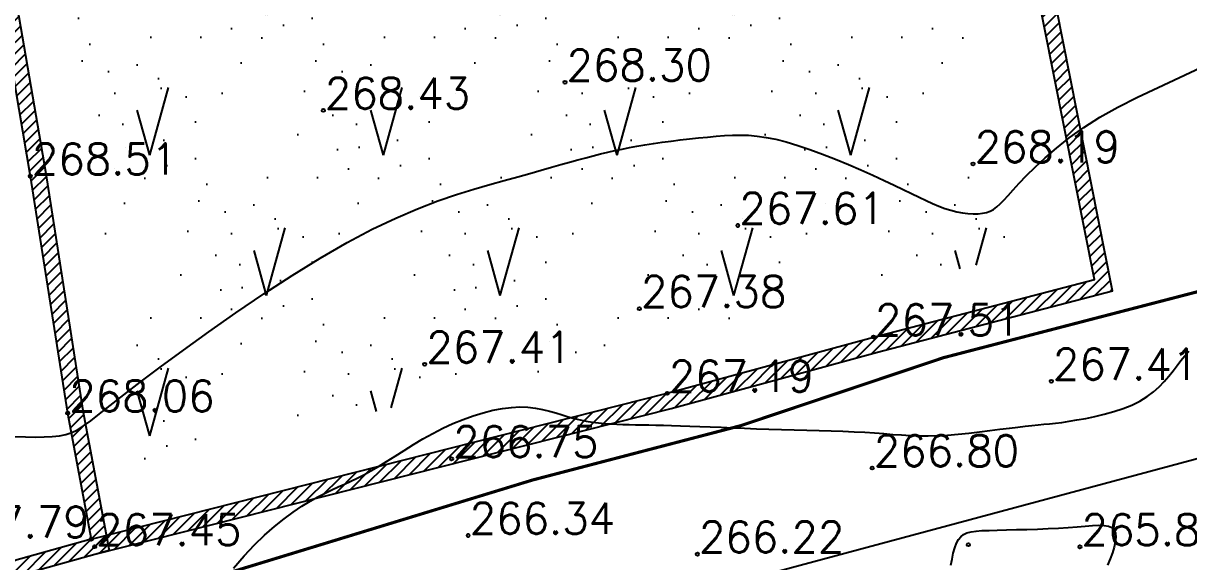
# Model space of a CAD drawing. Extents: x 524954 to 526204, y 9523489 to 9524010.
# Drawn here: x 525569.7 to 525607.1, y 9523566.47 to 9523583.74 of the extents above; entities that cross this region are included whole.
import ezdxf
from ezdxf.enums import TextEntityAlignment as Align

# ---------------------------------------------------------------- set-up
doc = ezdxf.new("R2010")
doc.units = 0
doc.header["$PDMODE"] = 33
doc.header["$PDSIZE"] = 0.1
doc.linetypes.add('ACAD_ISO12W100', pattern=[21, 12, -3, 0, -3, 0, -3])
doc.linetypes.add('CACHE2', pattern=[4.7625, 3.175, -1.5875])
for name, color, linetype in [('Bord Fleuve', 4, 'ACAD_ISO12W100'), ('Cloture', 7, 'Continuous'), ('CN_01_00', 3, 'Continuous'), ('CN_02_00', 4, 'Continuous'), ('Murs', 1, 'Continuous'), ('TopoAlt', 3, 'Continuous'), ('TOPOJIS', 7, 'Continuous'), ('Végétation_Plantation', 70, 'Continuous')]:
    doc.layers.add(name, color=color, linetype=linetype)
doc.styles.add('Simplex 1.0', font='Simplex.shx', dxfattribs={"width": 0.99, "height": 1})
pattern_1 = [(45, (0, 0), (-0.1767766952966, 0.1767766952966), [])]

# ---------------------------------------------------------------- blocks, each defined once
blk = doc.blocks.new('TCPOINT M')
at = {"color": 0}
blk.add_point((0, 0), dxfattribs=at)
at = {"layer": 'TopoAlt', "style": 'Simplex 1.0', "width": 0.99}
blk.add_attdef('ALT', (0.15, 0.15), '', height=1, dxfattribs=at)

msp = doc.modelspace()

# ---------------------------------------------------------------- hatches: boundary and pattern name
at = {"layer": 'Bord Fleuve', "ltscale": 0.5}
h = msp.add_hatch(dxfattribs=at)
h.set_pattern_fill('ANSI33', color=256, scale=2, angle=330, style=0)
h.paths.add_polyline_path([(526101.715, 9523771.778), (526101.498, 9523728.689), (526067.042, 9523702.1), (526048.223, 9523678.528), (526031.816, 9523676.184), (526027.837, 9523671.249), (526016.46, 9523661.911), (526012.684, 9523655.259), (526010.342, 9523652.337), (526009.349, 9523649.826), (526002.836, 9523644.901), (526001.359, 9523638.704), (525998.552, 9523634.868), (525992.641, 9523630.59), (525971.373, 9523621.771), (525946.333, 9523622.282), (525936.503, 9523619.892), (525930.695, 9523617.923), (525919.699, 9523615.395), (525895.841, 9523612.948), (525885.599, 9523613.628), (525875.196, 9523613.421), (525867.372, 9523614.558), (525859.164, 9523613.749), (525850.68, 9523611.584), (525842.877, 9523609.413), (525834.137, 9523605.724), (525821.783, 9523602.11), (525815.903, 9523600.185), (525796.184, 9523594.113), (525774.026, 9523585.199), (525767.099, 9523581.761), (525763.989, 9523580.32), (525760.33, 9523578.539), (525748.039, 9523572.413), (525744.059, 9523571.766), (525739.195, 9523569.005), (525726.381, 9523563.785), (525719.788, 9523561.814), (525707.248, 9523554.536), (525700.147, 9523552.212), (525692.212, 9523549.16), (525674.921, 9523545.702), (525662.522, 9523542.332), (525644.942, 9523541.016), (525635.899, 9523540.053), (525621.612, 9523536.522), (525609.298, 9523533.789), (525593.484, 9523529.477), (525590.482, 9523529.837), (525587.338, 9523528.188), (525575.413, 9523524.864), (525573.541, 9523524.376), (525537.559, 9523507.804), (525536.053, 9523507.312), (525509.961, 9523500.658), (525472.702, 9523501.018), (525453.195, 9523495.13), (525425.264, 9523493.316), (525409.725, 9523500.229), (525383.624, 9523517.145), (525374.857, 9523528.592), (525397.503, 9523550.219), (525408.728, 9523544.096), (525423.511, 9523536.311), (525445.736, 9523537.578), (525453.966, 9523539.782), (525464.454, 9523546.087), (525473.153, 9523547.827), (525482.046, 9523548.599), (525491.438, 9523548.246), (525499.251, 9523546.152), (525510.455, 9523545.914), (525524.182, 9523548.573), (525533.752, 9523550.446), (525539.312, 9523550.42), (525543.959, 9523554.529), (525548.966, 9523556.567), (525556.157, 9523559.482), (525565.701, 9523562.659), (525575.687, 9523565.927), (525586.045, 9523569.089), (525592.726, 9523570.833), (525599.232, 9523573.013), (525615.849, 9523577.326), (525625.16, 9523582.583), (525628.685, 9523586.517), (525632.523, 9523586.625), (525648.079, 9523583.088), (525655.429, 9523583.638), (525665.347, 9523586.334), (525670.505, 9523587.365), (525674.974, 9523592.31), (525681.363, 9523595.427), (525690.374, 9523596.897), (525696.726, 9523596.667), (525703.112, 9523600.372), (525712.502, 9523603.181), (525720.951, 9523606.622), (525729.973, 9523611.744), (525735.094, 9523612.577), (525741.896, 9523615.967), (525746.088, 9523618.007), (525749.05, 9523619.379), (525756.94, 9523623.296), (525766.831, 9523627.898), (525804.249, 9523638.101), (525817.576, 9523642.025), (525828.432, 9523644.919), (525839.805, 9523649.896), (525846.166, 9523651.166), (525855.839, 9523655.822), (525867.776, 9523655.711), (525877.503, 9523655.632), (525886.144, 9523654.198), (525894.786, 9523653.829), (525911.157, 9523655.506), (525918.652, 9523656.801), (525925.004, 9523658.249), (525933.183, 9523660.832), (525939.613, 9523663.374), (525944.509, 9523665.893), (525950.393, 9523669.022), (525957.623, 9523672.73), (525962.986, 9523676.276), (525970.165, 9523679.965), (525973.599, 9523682.924), (525976.261, 9523684.646), (525980.145, 9523686.246), (525987.591, 9523689.162), (525991.967, 9523692.966), (525998.543, 9523697.851), (526003.542, 9523703.73), (526012.581, 9523711.677), (526026.66, 9523716.709), (526030.85, 9523726.011), (526046.387, 9523740.613), (526052.355, 9523745.599), (526061.927, 9523759.011), (526073.275, 9523760.379), (526077.818, 9523761.95), (526083.981, 9523762.217)])
h.paths.add_polyline_path([(525512.661, 9523516.101), (525534.357, 9523523.257), (525535.319, 9523520.342), (525513.623, 9523513.186)], flags=24)
h.paths.add_polyline_path([(525743.331, 9523593.045), (525764.315, 9523602.078), (525765.529, 9523599.259), (525744.545, 9523590.226)], flags=24)
h.paths.add_polyline_path([(525983.194, 9523662.071), (526001.508, 9523675.73), (526003.343, 9523673.269), (525985.029, 9523659.611)], flags=24)
at = {"layer": 'Murs'}
h = msp.add_hatch(dxfattribs=at)
h.set_pattern_fill('_U', color=256, scale=0.25, angle=45, style=0, pattern_type=0)
h.set_pattern_definition(pattern_1)
h.paths.add_polyline_path([(525565.268, 9523609.213), (525566.3, 9523600.744), (525567.673, 9523593.284), (525568.689, 9523586.054), (525569.922, 9523578.837), (525571.121, 9523571.236), (525571.878, 9523567.189), (525564.554, 9523565.148), (525554.631, 9523562.564), (525547.728, 9523560.676), (525539.256, 9523558.417), (525539.384, 9523557.934), (525547.858, 9523560.193), (525554.76, 9523562.08), (525564.684, 9523564.665), (525572.453, 9523566.831), (525571.613, 9523571.321), (525570.416, 9523578.918), (525569.183, 9523586.131), (525568.167, 9523593.364), (525566.795, 9523600.82), (525565.765, 9523609.274)])
h = msp.add_hatch(dxfattribs=at)
h.set_pattern_fill('_U', color=256, scale=0.25, angle=45, style=0, pattern_type=0)
h.set_pattern_definition(pattern_1)
h.paths.add_polyline_path([(525571.878, 9523567.189), (525590.364, 9523571.87), (525596.984, 9523573.675), (525604.076, 9523575.524), (525602.147, 9523585.274), (525600.537, 9523594.259), (525601.029, 9523594.347), (525602.638, 9523585.366), (525604.658, 9523575.159), (525597.113, 9523573.192), (525590.491, 9523571.386), (525572, 9523566.705)])
at = {"layer": 'Végétation_Plantation', "linetype": 'CACHE2', "ltscale": 0.5}
h = msp.add_hatch(dxfattribs=at)
h.set_pattern_fill('BROUSS', color=256, scale=1.5, style=0)
h.set_pattern_definition([(74.475889, (0, 0), (-3.750000001, 13.500000005), [2.25, -11.761156275]), (74.475889, (3.75, 4.5), (-3.750000001, 13.500000005), [2.25, -11.761156275]), (74.475889, (7.5, 9), (-3.750000001, 13.500000005), [2.25, -11.761156275]), (105.524111, (0, 0), (-7.500000003, 4e-10), [1.5, -12.511156275]), (105.524111, (3.75, 4.5), (-7.500000003, 4e-10), [1.5, -12.511156275]), (105.524111, (7.5, 9), (-7.500000003, 4e-10), [1.5, -12.511156275]), (0, (0.453, 0.484), (3.75, 4.5), [0, -7.5]), (0, (1.468, 1.072), (3.75, 4.5), [0, -7.5]), (0, (1.1713, 1.8804), (3.75, 4.5), [0, -7.5]), (0, (2.327, 1.9907), (3.75, 4.5), [0, -7.5]), (0, (1.64, 3.7912), (3.75, 4.5), [0, -7.5]), (0, (0.3684, 2.1545), (3.75, 4.5), [0, -7.5]), (0, (0.281, 2.4684), (3.75, 4.5), [0, -7.5]), (0, (0.0314, 3.7912), (3.75, 4.5), [0, -7.5]), (0, (-0.7807, 0.2634), (3.75, 4.5), [0, -7.5]), (0, (-0.8588, 0.9984), (3.75, 4.5), [0, -7.5]), (0, (-1.468, 0.19), (3.75, 4.5), [0, -7.5]), (0, (-1.624, 1.2924), (3.75, 4.5), [0, -7.5]), (0, (-1.1242, 1.9905), (3.75, 4.5), [0, -7.5]), (0, (-1.3274, 2.6888), (3.75, 4.5), [0, -7.5]), (0, (-1.9207, 3.5707), (3.75, 4.5), [0, -7.5]), (0, (-0.406, 2.9085), (3.75, 4.5), [0, -7.5]), (0, (-2.53, 2.064), (3.75, 4.5), [0, -7.5]), (0, (-2.7485, 0.6675), (3.75, 4.5), [0, -7.5]), (0, (-1.1235, -0.4347), (3.75, 4.5), [0, -7.5]), (0, (-0.156, -0.7287), (3.75, 4.5), [0, -7.5]), (0, (-0.812, -1.537), (3.75, 4.5), [0, -7.5]), (0, (1.5774, -1.4635), (3.75, 4.5), [0, -7.5]), (0, (0.5466, -0.3245), (3.75, 4.5), [0, -7.5]), (0, (1.468, -0.104), (3.75, 4.5), [0, -7.5])])
h.paths.add_polyline_path([(525591.727, 9523611.119), (525567.444, 9523607.848), (525573.392, 9523569.421), (525601.982, 9523576.399)])

# ---------------------------------------------------------------- linework, layer by layer
at = {"layer": 'Bord Fleuve', "ltscale": 0.35, "flags": 128}
msp.add_lwpolyline([(525394.875, 9523547.688, 0.1, 0.1, 0), (525407.137, 9523541.702, 0.1, 0.1, 0), (525423.511, 9523536.311, 0.1, 0.1, 0), (525445.736, 9523537.578, 0.1, 0.1, 0), (525453.966, 9523539.782, 0.1, 0.1, 0), (525464.454, 9523546.087, 0.1, 0.1, 0), (525473.153, 9523547.827, 0.1, 0.1, 0), (525482.046, 9523548.599, 0.1, 0.1, 0), (525491.438, 9523548.246, 0.1, 0.1, 0), (525499.251, 9523546.152, 0.1, 0.1, 0), (525510.455, 9523545.914, 0.1, 0.1, 0), (525524.182, 9523548.573, 0.1, 0.1, 0), (525533.752, 9523550.446, 0.1, 0.1, 0), (525539.312, 9523550.42, 0.1, 0.1, 0), (525543.959, 9523554.529, 0.1, 0.1, 0), (525548.966, 9523556.567, 0.1, 0.1, 0), (525556.157, 9523559.482, 0.1, 0.1, 0), (525565.701, 9523562.659, 0.1, 0.1, 0), (525575.687, 9523565.927, 0.1, 0.1, 0), (525586.045, 9523569.089, 0.1, 0.1, 0), (525592.726, 9523570.833, 0.1, 0.1, 0), (525599.232, 9523573.013, 0.1, 0.1, 0), (525615.849, 9523577.326, 0.1, 0.1, 0), (525625.16, 9523582.583, 0.1, 0.1, 0), (525628.685, 9523586.517, 0.1, 0.1, 0), (525632.523, 9523586.625, 0.1, 0.1, 0), (525648.079, 9523583.088, 0.1, 0.1, 0), (525655.429, 9523583.638, 0.1, 0.1, 0), (525665.347, 9523586.334, 0.1, 0.1, 0), (525670.505, 9523587.365, 0.1, 0.1, 0), (525674.974, 9523592.31, 0.1, 0.1, 0), (525674.974, 9523592.31, 0.1, 0.1, 0), (525681.363, 9523595.427, 0.1, 0.1, 0), (525681.363, 9523595.427, 0.1, 0.1, 0), (525690.374, 9523596.897, 0.1, 0.1, 0), (525696.726, 9523596.667, 0.1, 0.1, 0), (525703.112, 9523600.372, 0.1, 0.1, 0), (525712.502, 9523603.181, 0.1, 0.1, 0), (525712.502, 9523603.181, 0.1, 0.1, 0), (525720.951, 9523606.622, 0.1, 0.1, 0), (525729.973, 9523611.744, 0.1, 0.1, 0), (525735.094, 9523612.577, 0.1, 0.1, 0), (525741.896, 9523615.967, 0.1, 0.1, 0), (525746.088, 9523618.007, 0.1, 0.1, 0), (525749.05, 9523619.379, 0.1, 0.1, 0), (525756.94, 9523623.296, 0.1, 0.1, 0), (525766.831, 9523627.898, 0.1, 0.1, 0), (525804.249, 9523638.101, 0.1, 0.1, 0), (525817.576, 9523642.025, 0.1, 0.1, 0), (525828.432, 9523644.919, 0.1, 0.1, 0), (525839.805, 9523649.896, 0.1, 0.1, 0), (525846.166, 9523651.166, 0.1, 0.1, 0), (525855.839, 9523655.822, 0.1, 0.1, 0), (525867.776, 9523655.711, 0.1, 0.1, 0), (525877.503, 9523655.632, 0.1, 0.1, 0), (525886.144, 9523654.198, 0.1, 0.1, 0), (525894.786, 9523653.829, 0.1, 0.1, 0), (525911.157, 9523655.506, 0.1, 0.1, 0), (525918.652, 9523656.801, 0.1, 0.1, 0), (525925.004, 9523658.249, 0.1, 0.1, 0), (525933.183, 9523660.832, 0.1, 0.1, 0), (525939.613, 9523663.374, 0.1, 0.1, 0), (525944.509, 9523665.893, 0.1, 0.1, 0), (525950.393, 9523669.022, 0.1, 0.1, 0), (525957.623, 9523672.73, 0.1, 0.1, 0), (525962.986, 9523676.276, 0.1, 0.1, 0), (525970.165, 9523679.965, 0.1, 0.1, 0), (525970.165, 9523679.965, 0.1, 0.1, 0), (525973.599, 9523682.924, 0.1, 0.1, 0), (525976.261, 9523684.646, 0.1, 0.1, 0), (525980.145, 9523686.246, 0.1, 0.1, 0), (525987.591, 9523689.162, 0.1, 0.1, 0), (525991.967, 9523692.966, 0.1, 0.1, 0), (525998.543, 9523697.851, 0.1, 0.1, 0), (526003.542, 9523703.73, 0.1, 0.1, 0), (526012.581, 9523711.677, 0.1, 0.1, 0), (526026.66, 9523716.709, 0.1, 0.1, 0), (526030.85, 9523726.011, 0.1, 0.1, 0), (526046.387, 9523740.613, 0.1, 0.1, 0), (526052.355, 9523745.599, 0.1, 0.1, 0), (526061.927, 9523759.011, 0.1, 0.1, 0), (526073.275, 9523760.379, 0.1, 0.1, 0), (526077.818, 9523761.95, 0.1, 0.1, 0), (526083.981, 9523762.217, 0.1, 0.1, 0), (526101.715, 9523771.778, 0, 0, 0)], format="xyseb", dxfattribs=at)
at = {"layer": 'Cloture', "flags": 128}
for points in [[(525565.268, 9523609.213), (525566.3, 9523600.744), (525567.673, 9523593.284), (525568.689, 9523586.054), (525569.922, 9523578.837), (525571.121, 9523571.236), (525571.878, 9523567.189), (525564.554, 9523565.148), (525554.631, 9523562.564), (525547.728, 9523560.676), (525539.256, 9523558.417)], [(525565.765, 9523609.274), (525566.795, 9523600.82), (525568.167, 9523593.364), (525569.183, 9523586.131), (525570.416, 9523578.918), (525571.613, 9523571.321), (525572.453, 9523566.831), (525564.684, 9523564.665), (525554.76, 9523562.08), (525547.858, 9523560.193), (525539.384, 9523557.934)], [(525571.878, 9523567.189), (525590.364, 9523571.87), (525596.984, 9523573.675), (525604.076, 9523575.524), (525602.147, 9523585.274), (525600.537, 9523594.259), (525600.537, 9523594.259), (525600.537, 9523594.259)], [(525572, 9523566.705), (525590.491, 9523571.386), (525597.113, 9523573.192), (525604.658, 9523575.159), (525602.638, 9523585.366), (525601.029, 9523594.347)]]:
    msp.add_lwpolyline(points, dxfattribs=at)
at = {"layer": 'CN_01_00', "elevation": 267, "flags": 128}
msp.add_lwpolyline([(525576.443, 9523566.259), (525576.782, 9523566.652), (525577.116, 9523567.005), (525577.442, 9523567.32), (525577.76, 9523567.599), (525578.066, 9523567.845), (525578.36, 9523568.06), (525578.64, 9523568.247), (525578.905, 9523568.408), (525579.152, 9523568.547), (525579.382, 9523568.666), (525579.598, 9523568.77), (525579.804, 9523568.865), (525580.006, 9523568.956), (525580.207, 9523569.047), (525580.412, 9523569.144), (525580.626, 9523569.253), (525580.853, 9523569.378), (525581.097, 9523569.522), (525581.357, 9523569.684), (525581.632, 9523569.858), (525581.919, 9523570.04), (525582.217, 9523570.224), (525582.525, 9523570.407), (525582.84, 9523570.583), (525583.161, 9523570.749), (525583.485, 9523570.899), (525583.812, 9523571.032), (525584.136, 9523571.148), (525584.457, 9523571.246), (525584.77, 9523571.324), (525585.073, 9523571.381), (525585.363, 9523571.418), (525585.638, 9523571.432), (525585.896, 9523571.424), (525586.137, 9523571.397), (525586.365, 9523571.355), (525586.581, 9523571.302), (525586.788, 9523571.242), (525586.988, 9523571.18), (525587.184, 9523571.118), (525587.378, 9523571.063), (525587.572, 9523571.015), (525587.767, 9523570.977), (525587.962, 9523570.946), (525588.157, 9523570.921), (525588.353, 9523570.902), (525588.549, 9523570.888), (525588.747, 9523570.878), (525588.945, 9523570.87), (525589.145, 9523570.865), (525589.348, 9523570.86), (525589.557, 9523570.857), (525589.775, 9523570.854), (525590.004, 9523570.85), (525590.247, 9523570.846), (525590.507, 9523570.84), (525590.786, 9523570.832), (525591.086, 9523570.821), (525591.406, 9523570.809), (525591.744, 9523570.795), (525592.098, 9523570.78), (525592.465, 9523570.765), (525592.844, 9523570.749), (525593.233, 9523570.735), (525593.63, 9523570.721), (525594.033, 9523570.71), (525594.437, 9523570.699), (525594.84, 9523570.688), (525595.238, 9523570.678), (525595.626, 9523570.666), (525596.002, 9523570.653), (525596.362, 9523570.638), (525596.702, 9523570.62), (525597.02, 9523570.599), (525597.32, 9523570.576), (525597.606, 9523570.553), (525597.886, 9523570.533), (525598.164, 9523570.517), (525598.446, 9523570.506), (525598.736, 9523570.504), (525599.042, 9523570.512), (525599.365, 9523570.53), (525599.702, 9523570.558), (525600.045, 9523570.593), (525600.388, 9523570.633), (525600.723, 9523570.675), (525601.045, 9523570.716), (525601.345, 9523570.755), (525601.618, 9523570.789), (525601.858, 9523570.817), (525602.072, 9523570.839), (525602.268, 9523570.857), (525602.454, 9523570.875), (525602.638, 9523570.893), (525602.828, 9523570.914), (525603.033, 9523570.939), (525603.26, 9523570.972), (525603.516, 9523571.014), (525603.795, 9523571.065), (525604.09, 9523571.127), (525604.393, 9523571.2), (525604.697, 9523571.285), (525604.993, 9523571.383), (525605.275, 9523571.495), (525605.534, 9523571.622), (525605.766, 9523571.764), (525605.971, 9523571.917), (525606.153, 9523572.08), (525606.317, 9523572.249), (525606.465, 9523572.421), (525606.601, 9523572.593), (525606.729, 9523572.761), (525606.853, 9523572.923), (525606.978, 9523573.076), (525607.114, 9523573.224)], dxfattribs=at)
at = {"layer": 'CN_02_00', "flags": 128}
for points, elevation in [([(525569.422, 9523570.483), (525569.771, 9523570.473), (525570.087, 9523570.467), (525570.372, 9523570.469), (525570.628, 9523570.48), (525570.858, 9523570.506), (525571.064, 9523570.548), (525571.252, 9523570.61), (525571.436, 9523570.7), (525571.635, 9523570.825), (525571.865, 9523570.991), (525572.143, 9523571.208), (525572.489, 9523571.481), (525572.919, 9523571.819), (525573.45, 9523572.229), (525574.094, 9523572.714), (525574.835, 9523573.259), (525575.651, 9523573.845), (525576.521, 9523574.452), (525577.421, 9523575.061), (525578.331, 9523575.653), (525579.227, 9523576.207), (525580.089, 9523576.705), (525580.897, 9523577.133), (525581.651, 9523577.492), (525582.352, 9523577.793), (525583.002, 9523578.043), (525583.603, 9523578.25), (525584.158, 9523578.423), (525584.668, 9523578.57), (525585.136, 9523578.699), (525585.565, 9523578.817), (525585.956, 9523578.926), (525586.315, 9523579.027), (525586.645, 9523579.121), (525586.95, 9523579.207), (525587.233, 9523579.287), (525587.499, 9523579.36), (525587.75, 9523579.428), (525587.991, 9523579.492), (525588.225, 9523579.551), (525588.454, 9523579.606), (525588.683, 9523579.657), (525588.914, 9523579.706), (525589.15, 9523579.753), (525589.394, 9523579.797), (525589.65, 9523579.84), (525589.92, 9523579.882), (525590.2, 9523579.922), (525590.489, 9523579.961), (525590.782, 9523579.998), (525591.076, 9523580.032), (525591.368, 9523580.064), (525591.654, 9523580.092), (525591.932, 9523580.117), (525592.198, 9523580.137), (525592.457, 9523580.151), (525592.715, 9523580.155), (525592.978, 9523580.147), (525593.25, 9523580.123), (525593.539, 9523580.082), (525593.849, 9523580.02), (525594.186, 9523579.934), (525594.554, 9523579.823), (525594.945, 9523579.69), (525595.353, 9523579.54), (525595.767, 9523579.378), (525596.18, 9523579.209), (525596.583, 9523579.036), (525596.968, 9523578.866), (525597.325, 9523578.702), (525597.648, 9523578.549), (525597.94, 9523578.408), (525598.205, 9523578.278), (525598.447, 9523578.16), (525598.671, 9523578.053), (525598.881, 9523577.958), (525599.08, 9523577.874), (525599.274, 9523577.803), (525599.466, 9523577.743), (525599.655, 9523577.695), (525599.839, 9523577.66), (525600.016, 9523577.637), (525600.184, 9523577.626), (525600.341, 9523577.628), (525600.486, 9523577.644), (525600.617, 9523577.672), (525600.732, 9523577.714), (525600.838, 9523577.772), (525600.942, 9523577.849), (525601.049, 9523577.948), (525601.169, 9523578.07), (525601.306, 9523578.219), (525601.469, 9523578.398), (525601.664, 9523578.609), (525601.898, 9523578.853), (525602.173, 9523579.126), (525602.491, 9523579.423), (525602.856, 9523579.736), (525603.27, 9523580.062), (525603.734, 9523580.394), (525604.252, 9523580.726), (525604.826, 9523581.052), (525605.454, 9523581.369), (525606.12, 9523581.682), (525606.806, 9523581.997), (525607.492, 9523582.322)], 268), ([(525599.469, 9523566.352), (525599.505, 9523566.551), (525599.546, 9523566.74), (525599.594, 9523566.911), (525599.649, 9523567.059), (525599.711, 9523567.178), (525599.785, 9523567.271), (525599.875, 9523567.341), (525599.983, 9523567.391), (525600.116, 9523567.426), (525600.276, 9523567.449), (525600.467, 9523567.464), (525600.694, 9523567.474), (525600.959, 9523567.482), (525601.255, 9523567.489), (525601.575, 9523567.497), (525601.909, 9523567.505), (525602.25, 9523567.515), (525602.59, 9523567.528), (525602.92, 9523567.543), (525603.232, 9523567.562), (525603.519, 9523567.585), (525603.779, 9523567.608), (525604.01, 9523567.626), (525604.212, 9523567.635), (525604.385, 9523567.63), (525604.525, 9523567.608), (525604.634, 9523567.563), (525604.709, 9523567.49), (525604.751, 9523567.388), (525604.762, 9523567.259), (525604.746, 9523567.107), (525604.708, 9523566.937), (525604.651, 9523566.753), (525604.579, 9523566.559), (525604.496, 9523566.36)], 266)]:
    msp.add_lwpolyline(points, dxfattribs=dict(at, elevation=elevation))

# ---------------------------------------------------------------- block references
at = {"layer": 'TOPOJIS'}
ref = msp.add_blockref('TCPOINT M', (525587.082, 9523581.849, 268.3), dxfattribs=at)
ref.add_attrib('ALT', '268.30', (525587.132, 9523581.899, 268.3), dxfattribs={"layer": 'TopoAlt', "height": 1, "style": 'Simplex 1.0', "width": 0.99})
ref = msp.add_blockref('TCPOINT M', (525579.324, 9523580.946, 268.43), dxfattribs=at)
ref.add_attrib('ALT', '268.43', (525579.374, 9523580.996, 268.43), dxfattribs={"layer": 'TopoAlt', "height": 1, "style": 'Simplex 1.0', "width": 0.99})
ref = msp.add_blockref('TCPOINT M', (525600.18, 9523579.228, 268.19), dxfattribs=at)
ref.add_attrib('ALT', '268.19', (525600.23, 9523579.278, 268.19), dxfattribs={"layer": 'TopoAlt', "height": 1, "style": 'Simplex 1.0', "width": 0.99})
ref = msp.add_blockref('TCPOINT M', (525569.922, 9523578.837, 268.51), dxfattribs=at)
ref.add_attrib('ALT', '268.51', (525569.972, 9523578.887, 268.51), dxfattribs={"layer": 'TopoAlt', "height": 1, "style": 'Simplex 1.0', "width": 0.99})
ref = msp.add_blockref('TCPOINT M', (525592.629, 9523577.252, 267.61), dxfattribs=at)
ref.add_attrib('ALT', '267.61', (525592.679, 9523577.302, 267.61), dxfattribs={"layer": 'TopoAlt', "height": 1, "style": 'Simplex 1.0', "width": 0.99})
ref = msp.add_blockref('TCPOINT M', (525589.471, 9523574.584, 267.38), dxfattribs=at)
ref.add_attrib('ALT', '267.38', (525589.521, 9523574.634, 267.38), dxfattribs={"layer": 'TopoAlt', "height": 1, "style": 'Simplex 1.0', "width": 0.99})
ref = msp.add_blockref('TCPOINT M', (525596.984, 9523573.675, 267.51), dxfattribs=at)
ref.add_attrib('ALT', '267.51', (525597.034, 9523573.725, 267.51), dxfattribs={"layer": 'TopoAlt', "height": 1, "style": 'Simplex 1.0', "width": 0.99})
ref = msp.add_blockref('TCPOINT M', (525582.582, 9523572.802, 267.41), dxfattribs=at)
ref.add_attrib('ALT', '267.41', (525582.632, 9523572.852, 267.41), dxfattribs={"layer": 'TopoAlt', "height": 1, "style": 'Simplex 1.0', "width": 0.99})
ref = msp.add_blockref('TCPOINT M', (525602.691, 9523572.255, 267.41), dxfattribs=at)
ref.add_attrib('ALT', '267.41', (525602.741, 9523572.305, 267.41), dxfattribs={"layer": 'TopoAlt', "height": 1, "style": 'Simplex 1.0', "width": 0.99})
ref = msp.add_blockref('TCPOINT M', (525590.364, 9523571.87, 267.19), dxfattribs=at)
ref.add_attrib('ALT', '267.19', (525590.414, 9523571.92, 267.19), dxfattribs={"layer": 'TopoAlt', "height": 1, "style": 'Simplex 1.0', "width": 0.99})
ref = msp.add_blockref('TCPOINT M', (525571.121, 9523571.236, 268.06), dxfattribs=at)
ref.add_attrib('ALT', '268.06', (525571.171, 9523571.286, 268.06), dxfattribs={"layer": 'TopoAlt', "height": 1, "style": 'Simplex 1.0', "width": 0.99})
ref = msp.add_blockref('TCPOINT M', (525583.443, 9523569.767, 266.75), dxfattribs=at)
ref.add_attrib('ALT', '266.75', (525583.493, 9523569.817, 266.75), dxfattribs={"layer": 'TopoAlt', "height": 1, "style": 'Simplex 1.0', "width": 0.99})
ref = msp.add_blockref('TCPOINT M', (525596.942, 9523569.474, 266.8), dxfattribs=at)
ref.add_attrib('ALT', '266.80', (525596.992, 9523569.524, 266.8), dxfattribs={"layer": 'TopoAlt', "height": 1, "style": 'Simplex 1.0', "width": 0.99})
ref = msp.add_blockref('TCPOINT M', (525571.878, 9523567.189, 267.79), dxfattribs=at)
ref.add_attrib('ALT', '267.79', dxfattribs={"layer": 'TopoAlt', "height": 1, "style": 'Simplex 1.0', "width": 0.99}).set_placement((525571.828, 9523567.239, 267.79), align=Align.RIGHT)
ref = msp.add_blockref('TCPOINT M', (525583.975, 9523567.307, 266.34), dxfattribs=at)
ref.add_attrib('ALT', '266.34', (525584.025, 9523567.357, 266.34), dxfattribs={"layer": 'TopoAlt', "height": 1, "style": 'Simplex 1.0', "width": 0.99})
ref = msp.add_blockref('TCPOINT M', (525571.986, 9523566.948, 267.45), dxfattribs=at)
ref.add_attrib('ALT', '267.45', (525572.036, 9523566.998, 267.45), dxfattribs={"layer": 'TopoAlt', "height": 1, "style": 'Simplex 1.0', "width": 0.99})
ref = msp.add_blockref('TCPOINT M', (525591.331, 9523566.71, 266.22), dxfattribs=at)
ref.add_attrib('ALT', '266.22', (525591.381, 9523566.76, 266.22), dxfattribs={"layer": 'TopoAlt', "height": 1, "style": 'Simplex 1.0', "width": 0.99})
ref = msp.add_blockref('TCPOINT M', (525603.61, 9523566.944, 265.83), dxfattribs=at)
ref.add_attrib('ALT', '265.83', (525603.66, 9523566.994, 265.83), dxfattribs={"layer": 'TopoAlt', "height": 1, "style": 'Simplex 1.0', "width": 0.99})
msp.add_blockref('TCPOINT M', (525600.031, 9523567.013, 265.86), dxfattribs=at)

doc.saveas('drawing.dxf')
